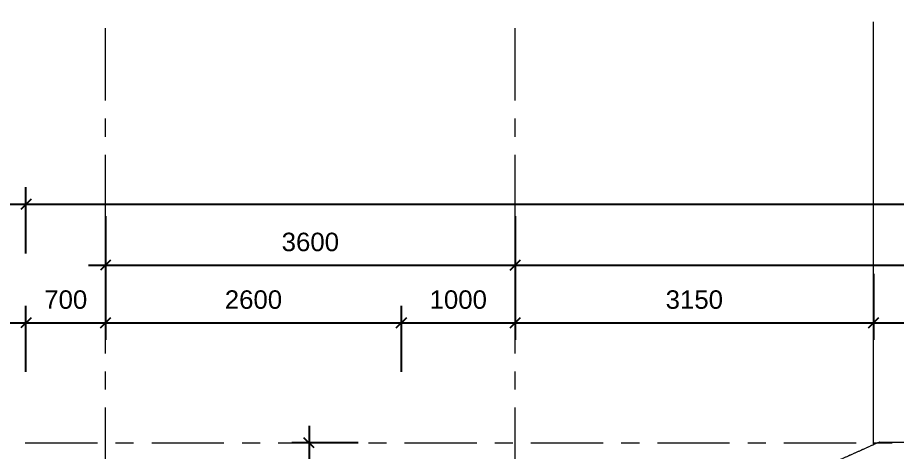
# Model space of a CAD drawing. Header units: millimetres. Extents: x 2164007 to 2324354, y -2513385 to -2308978.
# Drawn here: x 2210801 to 2218526, y -2495786 to -2491973 of the extents above; entities that cross this region are included whole.
import ezdxf

# ---------------------------------------------------------------- set-up
doc = ezdxf.new("R2010")
doc.units = ezdxf.units.MM
doc.linetypes.add('Grid Line', pattern=[22.225, 12.7, -3.175, 3.175, -3.175])
doc.linetypes.add('IMPORT-ACAD_ISO10W100 _2_', pattern=[6, 4, -1, 0, -1])
for name, color, linetype, lineweight in [('A-ANNO-DIMS', 211, 'Continuous', 9), ('A-DETL', 8, 'Continuous', 9), ('S-GRID', 8, 'Continuous', 9)]:
    doc.layers.add(name, color=color, linetype=linetype, lineweight=lineweight)
doc.styles.add('Arial_1', font='arial.ttf', dxfattribs={"height": 162.282934})
doc.dimstyles.new('Dim_dai_ca_vu', dxfattribs={"dimscale": 304.8, "dimtxt": 165, "dimasz": 0.292969, "dimexe": 0.492126, "dimexo": 0.0625, "dimgap": 0.393701, "dimtad": 1, "dimdec": 0, "dimzin": 0, "dimdsep": 46, "dimtxsty": 'Arial_1', "dimblk1": 'OBLIQUE', "dimblk2": 'OBLIQUE', "dimsah": 1, "dimcen": 0.09, "dimdle": 0.492126, "dimadec": 0, "dimazin": 0, "dimtfac": 1, "dimtdec": 4, "dimtix": 1, "dimtmove": 0, "dimatfit": 3, "dimfxl": 0.984252, "dimfxlon": 1, "dimtvp": 1, "dimtfill": 1, "dimtolj": 1, "dimtzin": 0, "dimarcsym": 2})

# ---------------------------------------------------------------- blocks, each defined once
blk = doc.blocks.new('_Oblique')
at = {"color": 0, "linetype": 'ByBlock', "lineweight": -2}
blk.add_line((-0.5, -0.5), (0.5, 0.5), dxfattribs=at)
blk = doc.blocks.new('*D635')
at = {"layer": 'A-ANNO-DIMS', "color": 0, "lineweight": -2}
for p, q in [((2211574.7, -2494224.4), (2211574.7, -2494805.3)), ((2210874.7, -2495086.3), (2210874.7, -2494505.3)), ((2210724.7, -2494655.3), (2211724.7, -2494655.3))]:
    blk.add_line(p, q, dxfattribs=at)
at = {"layer": 'Defpoints', "color": 0}
for p in [(2211574.7, -2494205.3), (2211574.7, -2494655.3), (2210874.7, -2495105.3)]:
    blk.add_point(p, dxfattribs=at)
at = {"layer": 'A-ANNO-DIMS', "color": 0, "lineweight": -2, "xscale": 89.296875, "yscale": 89.296875, "zscale": 89.296875, "rotation": 180}
blk.add_blockref('_Oblique', (2210874.7, -2494655.3), dxfattribs=at)
at = {"layer": 'A-ANNO-DIMS', "color": 0, "lineweight": -2, "xscale": 89.296875, "yscale": 89.296875, "zscale": 89.296875}
blk.add_blockref('_Oblique', (2211574.7, -2494655.3), dxfattribs=at)
at = {"layer": 'A-ANNO-DIMS', "color": 0, "insert": (2211224.7, -2494452.5), "char_height": 162.28, "attachment_point": 5, "style": 'Arial_1', "bg_fill": 3, "box_fill_scale": 1.1, "bg_fill_color": 256, "bg_fill_true_color": 13158600, "bg_fill_transparency": 0}
blk.add_mtext('\\A1;700', dxfattribs=at)
blk = doc.blocks.new('*D636')
at = {"layer": 'A-ANNO-DIMS', "color": 0, "lineweight": -2}
for p, q in [((2211574.7, -2494224.4), (2211574.7, -2494805.3)), ((2214174.7, -2495086.3), (2214174.7, -2494505.3)), ((2211424.7, -2494655.3), (2214324.7, -2494655.3))]:
    blk.add_line(p, q, dxfattribs=at)
at = {"layer": 'Defpoints', "color": 0}
for p in [(2211574.7, -2494205.3), (2214174.7, -2494655.3), (2214174.7, -2495105.3)]:
    blk.add_point(p, dxfattribs=at)
at = {"layer": 'A-ANNO-DIMS', "color": 0, "lineweight": -2, "xscale": 89.296875, "yscale": 89.296875, "zscale": 89.296875, "rotation": 180}
blk.add_blockref('_Oblique', (2211574.7, -2494655.3), dxfattribs=at)
at = {"layer": 'A-ANNO-DIMS', "color": 0, "lineweight": -2, "xscale": 89.296875, "yscale": 89.296875, "zscale": 89.296875}
blk.add_blockref('_Oblique', (2214174.7, -2494655.3), dxfattribs=at)
at = {"layer": 'A-ANNO-DIMS', "color": 0, "insert": (2212874.7, -2494452.5), "char_height": 162.28, "attachment_point": 5, "style": 'Arial_1', "bg_fill": 3, "box_fill_scale": 1.1, "bg_fill_color": 256, "bg_fill_true_color": 13158600, "bg_fill_transparency": 12139386}
blk.add_mtext('\\A1;2600', dxfattribs=at)
blk = doc.blocks.new('*D637')
at = {"layer": 'A-ANNO-DIMS', "color": 0, "lineweight": -2}
for p, q in [((2215174.7, -2494224.4), (2215174.7, -2494805.3)), ((2214174.7, -2495086.3), (2214174.7, -2494505.3)), ((2214024.7, -2494655.3), (2215324.7, -2494655.3))]:
    blk.add_line(p, q, dxfattribs=at)
at = {"layer": 'Defpoints', "color": 0}
for p in [(2215174.7, -2494205.3), (2215174.7, -2494655.3), (2214174.7, -2495105.3)]:
    blk.add_point(p, dxfattribs=at)
at = {"layer": 'A-ANNO-DIMS', "color": 0, "lineweight": -2, "xscale": 89.296875, "yscale": 89.296875, "zscale": 89.296875, "rotation": 180}
blk.add_blockref('_Oblique', (2214174.7, -2494655.3), dxfattribs=at)
at = {"layer": 'A-ANNO-DIMS', "color": 0, "lineweight": -2, "xscale": 89.296875, "yscale": 89.296875, "zscale": 89.296875}
blk.add_blockref('_Oblique', (2215174.7, -2494655.3), dxfattribs=at)
at = {"layer": 'A-ANNO-DIMS', "color": 0, "insert": (2214674.7, -2494452.5), "char_height": 162.28, "attachment_point": 5, "style": 'Arial_1', "bg_fill": 3, "box_fill_scale": 1.1, "bg_fill_color": 256, "bg_fill_true_color": 13158600, "bg_fill_transparency": 10027008}
blk.add_mtext('\\A1;1000', dxfattribs=at)
blk = doc.blocks.new('*D638')
at = {"layer": 'A-ANNO-DIMS', "color": 0, "lineweight": -2}
for p, q in [((2215174.7, -2494224.4), (2215174.7, -2494805.3)), ((2218324.7, -2494224.4), (2218324.7, -2494805.3)), ((2215024.7, -2494655.3), (2218474.7, -2494655.3))]:
    blk.add_line(p, q, dxfattribs=at)
at = {"layer": 'Defpoints', "color": 0}
for p in [(2215174.7, -2494205.3), (2218324.7, -2494205.3), (2218324.7, -2494655.3)]:
    blk.add_point(p, dxfattribs=at)
at = {"layer": 'A-ANNO-DIMS', "color": 0, "lineweight": -2, "xscale": 89.296875, "yscale": 89.296875, "zscale": 89.296875, "rotation": 180}
blk.add_blockref('_Oblique', (2215174.7, -2494655.3), dxfattribs=at)
at = {"layer": 'A-ANNO-DIMS', "color": 0, "lineweight": -2, "xscale": 89.296875, "yscale": 89.296875, "zscale": 89.296875}
blk.add_blockref('_Oblique', (2218324.7, -2494655.3), dxfattribs=at)
at = {"layer": 'A-ANNO-DIMS', "color": 0, "insert": (2216749.7, -2494452.4), "char_height": 162.28, "attachment_point": 5, "style": 'Arial_1', "bg_fill": 3, "box_fill_scale": 1.1, "bg_fill_color": 256, "bg_fill_true_color": 13158600, "bg_fill_transparency": 8983552}
blk.add_mtext('\\A1;3150', dxfattribs=at)
blk = doc.blocks.new('*D639')
at = {"layer": 'A-ANNO-DIMS', "color": 0, "lineweight": -2}
for p, q in [((2218324.7, -2494224.4), (2218324.7, -2494805.3)), ((2220624.7, -2494224.4), (2220624.7, -2494805.3)), ((2218174.7, -2494655.3), (2220774.7, -2494655.3))]:
    blk.add_line(p, q, dxfattribs=at)
at = {"layer": 'Defpoints', "color": 0}
for p in [(2218324.7, -2494205.3), (2220624.7, -2494205.3), (2220624.7, -2494655.3)]:
    blk.add_point(p, dxfattribs=at)
at = {"layer": 'A-ANNO-DIMS', "color": 0, "lineweight": -2, "xscale": 89.296875, "yscale": 89.296875, "zscale": 89.296875, "rotation": 180}
blk.add_blockref('_Oblique', (2218324.7, -2494655.3), dxfattribs=at)
at = {"layer": 'A-ANNO-DIMS', "color": 0, "lineweight": -2, "xscale": 89.296875, "yscale": 89.296875, "zscale": 89.296875}
blk.add_blockref('_Oblique', (2220624.7, -2494655.3), dxfattribs=at)
at = {"layer": 'A-ANNO-DIMS', "color": 0, "insert": (2219474.7, -2494452.4), "char_height": 162.28, "attachment_point": 5, "style": 'Arial_1', "bg_fill": 3, "box_fill_scale": 1.1, "bg_fill_color": 256, "bg_fill_true_color": 13158600, "bg_fill_transparency": 8983552}
blk.add_mtext('\\A1;2300', dxfattribs=at)
blk = doc.blocks.new('*D659')
at = {"layer": 'A-ANNO-DIMS', "color": 0, "lineweight": -2}
for p, q in [((2213363.1, -2495561), (2213363.1, -2497761)), ((2213794.1, -2495711), (2213213.1, -2495711)), ((2213794.1, -2497611), (2213213.1, -2497611))]:
    blk.add_line(p, q, dxfattribs=at)
at = {"layer": 'Defpoints', "color": 0}
for p in [(2213813.1, -2495711), (2213363.1, -2497611), (2213813.1, -2497611)]:
    blk.add_point(p, dxfattribs=at)
at = {"layer": 'A-ANNO-DIMS', "color": 0, "lineweight": -2, "xscale": 89.296875, "yscale": 89.296875, "zscale": 89.296875}
for p, rotation in [((2213363.1, -2495711), 90), ((2213363.1, -2497611), 270)]:
    blk.add_blockref('_Oblique', p, dxfattribs=dict(at, rotation=rotation))
at = {"layer": 'A-ANNO-DIMS', "color": 0, "insert": (2213160.2, -2496661), "char_height": 162.28, "attachment_point": 5, "rotation": 90, "style": 'Arial_1', "bg_fill": 3, "box_fill_scale": 1.1, "bg_fill_color": 256, "bg_fill_true_color": 13158600, "bg_fill_transparency": 8983552}
blk.add_mtext('\\A1;1900', dxfattribs=at)
blk = doc.blocks.new('*D663')
at = {"layer": 'A-ANNO-DIMS', "color": 0, "lineweight": -2}
for p, q in [((2211574.7, -2493717.8), (2211574.7, -2494298.7)), ((2215174.7, -2493717.8), (2215174.7, -2494298.7)), ((2211424.7, -2494148.7), (2215324.7, -2494148.7))]:
    blk.add_line(p, q, dxfattribs=at)
at = {"layer": 'Defpoints', "color": 0}
for p in [(2211574.7, -2493698.7), (2215174.7, -2493698.7), (2215174.7, -2494148.7)]:
    blk.add_point(p, dxfattribs=at)
at = {"layer": 'A-ANNO-DIMS', "color": 0, "lineweight": -2, "xscale": 89.296875, "yscale": 89.296875, "zscale": 89.296875, "rotation": 180}
blk.add_blockref('_Oblique', (2211574.7, -2494148.7), dxfattribs=at)
at = {"layer": 'A-ANNO-DIMS', "color": 0, "lineweight": -2, "xscale": 89.296875, "yscale": 89.296875, "zscale": 89.296875}
blk.add_blockref('_Oblique', (2215174.7, -2494148.7), dxfattribs=at)
at = {"layer": 'A-ANNO-DIMS', "color": 0, "insert": (2213374.7, -2493945.8), "char_height": 162.28, "attachment_point": 5, "style": 'Arial_1', "bg_fill": 3, "box_fill_scale": 1.1, "bg_fill_color": 256, "bg_fill_true_color": 13158600, "bg_fill_transparency": 8985100}
blk.add_mtext('\\A1;3600', dxfattribs=at)
blk = doc.blocks.new('*D664')
at = {"layer": 'A-ANNO-DIMS', "color": 0, "lineweight": -2}
for p, q in [((2215174.7, -2493717.8), (2215174.7, -2494298.7)), ((2223774.7, -2493717.8), (2223774.7, -2494298.7)), ((2215024.7, -2494148.7), (2223924.7, -2494148.7))]:
    blk.add_line(p, q, dxfattribs=at)
at = {"layer": 'Defpoints', "color": 0}
for p in [(2215174.7, -2493698.7), (2223774.7, -2493698.7), (2223774.7, -2494148.7)]:
    blk.add_point(p, dxfattribs=at)
at = {"layer": 'A-ANNO-DIMS', "color": 0, "lineweight": -2, "xscale": 89.296875, "yscale": 89.296875, "zscale": 89.296875, "rotation": 180}
blk.add_blockref('_Oblique', (2215174.7, -2494148.7), dxfattribs=at)
at = {"layer": 'A-ANNO-DIMS', "color": 0, "lineweight": -2, "xscale": 89.296875, "yscale": 89.296875, "zscale": 89.296875}
blk.add_blockref('_Oblique', (2223774.7, -2494148.7), dxfattribs=at)
at = {"layer": 'A-ANNO-DIMS', "color": 0, "insert": (2219474.7, -2493945.9), "char_height": 162.28, "attachment_point": 5, "style": 'Arial_1', "bg_fill": 3, "box_fill_scale": 1.1, "bg_fill_color": 256, "bg_fill_true_color": 13158600, "bg_fill_transparency": 16334748}
blk.add_mtext('\\A1;8600', dxfattribs=at)
blk = doc.blocks.new('*D666')
at = {"layer": 'A-ANNO-DIMS', "color": 0, "lineweight": -2}
for p, q in [((2210874.7, -2494044.9), (2210874.7, -2493464)), ((2228374.7, -2494044.9), (2228374.7, -2493464)), ((2210724.7, -2493614), (2228524.7, -2493614))]:
    blk.add_line(p, q, dxfattribs=at)
at = {"layer": 'Defpoints', "color": 0}
for p in [(2228374.7, -2493614), (2210874.7, -2494064), (2228374.7, -2494064)]:
    blk.add_point(p, dxfattribs=at)
at = {"layer": 'A-ANNO-DIMS', "color": 0, "lineweight": -2, "xscale": 89.296875, "yscale": 89.296875, "zscale": 89.296875, "rotation": 180}
blk.add_blockref('_Oblique', (2210874.7, -2493614), dxfattribs=at)
at = {"layer": 'A-ANNO-DIMS', "color": 0, "lineweight": -2, "xscale": 89.296875, "yscale": 89.296875, "zscale": 89.296875}
blk.add_blockref('_Oblique', (2228374.7, -2493614), dxfattribs=at)
at = {"layer": 'A-ANNO-DIMS', "color": 0, "insert": (2219624.7, -2493411.1), "char_height": 162.28, "attachment_point": 5, "style": 'Arial_1', "bg_fill": 3, "box_fill_scale": 1.1, "bg_fill_color": 256, "bg_fill_true_color": 13158600, "bg_fill_transparency": 8985100}
blk.add_mtext('\\A1;17500', dxfattribs=at)

msp = doc.modelspace()

# ---------------------------------------------------------------- linework, layer by layer
at = {"layer": 'A-DETL', "linetype": 'IMPORT-ACAD_ISO10W100 _2_'}
for p, q in [((2218324.7, -2495727.1), (2218324.7, -2492011)), ((2218377, -2495703.5), (2217953.1, -2495894.3)), ((2218377, -2495703.5), (2220572.3, -2495703.5))]:
    msp.add_line(p, q, dxfattribs=at)
at = {"layer": 'S-GRID', "linetype": 'Grid Line', "ltscale": 50}
for p, q in [((2211574.7, -2504925.8), (2211574.7, -2491972.6)), ((2215174.7, -2504925.8), (2215174.7, -2491972.6)), ((2206424, -2495711), (2233988.1, -2495711))]:
    msp.add_line(p, q, dxfattribs=at)

# ---------------------------------------------------------------- next in the draw order: dimensions: what is measured, and where the dimension line sits
at = {"layer": 'A-ANNO-DIMS'}
dim = msp.add_linear_dim(base=(2211574.7, -2494655.3), p1=(2210874.7, -2495105.3), p2=(2211574.7, -2494205.3), dimstyle='Dim_dai_ca_vu', override={"dimpost": '<>', "dimfxl": 1140.175425}, dxfattribs=at)
dim.commit()
dim.dimension.update_dxf_attribs({"geometry": '*D635', "text_midpoint": (2211224.7, -2494452.5)})
dim = msp.add_linear_dim(base=(2213363.1, -2497611), p1=(2213813.1, -2495711), p2=(2213813.1, -2497611), angle=90, dimstyle='Dim_dai_ca_vu', override={"dimpost": '<>', "dimfxl": 1900}, dxfattribs=at)
dim.commit()
dim.dimension.update_dxf_attribs({"geometry": '*D659', "text_midpoint": (2213160.2, -2496661)})

# ---------------------------------------------------------------- next in the draw order: dimensions: what is measured, and where the dimension line sits
dim = msp.add_linear_dim(base=(2214174.7, -2494655.3), p1=(2211574.7, -2494205.3), p2=(2214174.7, -2495105.3), dimstyle='Dim_dai_ca_vu', override={"dimpost": '<>', "dimfxl": 2751.363298}, dxfattribs=at)
dim.commit()
dim.dimension.update_dxf_attribs({"geometry": '*D636', "text_midpoint": (2212874.7, -2494452.5)})

# ---------------------------------------------------------------- next in the draw order: dimensions: what is measured, and where the dimension line sits
dim = msp.add_linear_dim(base=(2215174.7, -2494655.3), p1=(2214174.7, -2495105.3), p2=(2215174.7, -2494205.3), dimstyle='Dim_dai_ca_vu', override={"dimpost": '<>', "dimfxl": 1345.362405}, dxfattribs=at)
dim.commit()
dim.dimension.update_dxf_attribs({"geometry": '*D637', "text_midpoint": (2214674.7, -2494452.5)})

# ---------------------------------------------------------------- next in the draw order: dimensions: what is measured, and where the dimension line sits
dim = msp.add_linear_dim(base=(2218324.7, -2494655.3), p1=(2215174.7, -2494205.3), p2=(2218324.7, -2494205.3), dimstyle='Dim_dai_ca_vu', override={"dimpost": '<>', "dimfxl": 3150}, dxfattribs=at)
dim.commit()
dim.dimension.update_dxf_attribs({"geometry": '*D638', "text_midpoint": (2216749.7, -2494452.4)})

# ---------------------------------------------------------------- next in the draw order: dimensions: what is measured, and where the dimension line sits
for base, p1, p2, override, picture, middle in [((2215174.7, -2494148.7), (2211574.7, -2493698.7), (2215174.7, -2493698.7), {"dimpost": '<>', "dimfxl": 3600}, '*D663', (2213374.7, -2493945.8)), ((2220624.7, -2494655.3), (2218324.7, -2494205.3), (2220624.7, -2494205.3), {"dimpost": '<>', "dimfxl": 2300}, '*D639', (2219474.7, -2494452.4))]:
    dim = msp.add_linear_dim(base=base, p1=p1, p2=p2, dimstyle='Dim_dai_ca_vu', override=override, dxfattribs=at)
    dim.commit()
    dim.dimension.update_dxf_attribs({"geometry": picture, "text_midpoint": middle})

# ---------------------------------------------------------------- next in the draw order: dimensions: what is measured, and where the dimension line sits
dim = msp.add_linear_dim(base=(2223774.7, -2494148.7), p1=(2215174.7, -2493698.7), p2=(2223774.7, -2493698.7), dimstyle='Dim_dai_ca_vu', override={"dimpost": '<>', "dimfxl": 8600}, dxfattribs=at)
dim.commit()
dim.dimension.update_dxf_attribs({"geometry": '*D664', "text_midpoint": (2219474.7, -2493945.9)})

# ---------------------------------------------------------------- next in the draw order: dimensions: what is measured, and where the dimension line sits
dim = msp.add_linear_dim(base=(2228374.7, -2493614), p1=(2210874.7, -2494064), p2=(2228374.7, -2494064), dimstyle='Dim_dai_ca_vu', override={"dimpost": '<>', "dimfxl": 17500}, dxfattribs=at)
dim.commit()
dim.dimension.update_dxf_attribs({"geometry": '*D666', "text_midpoint": (2219624.7, -2493411.1)})

doc.saveas('drawing.dxf')
